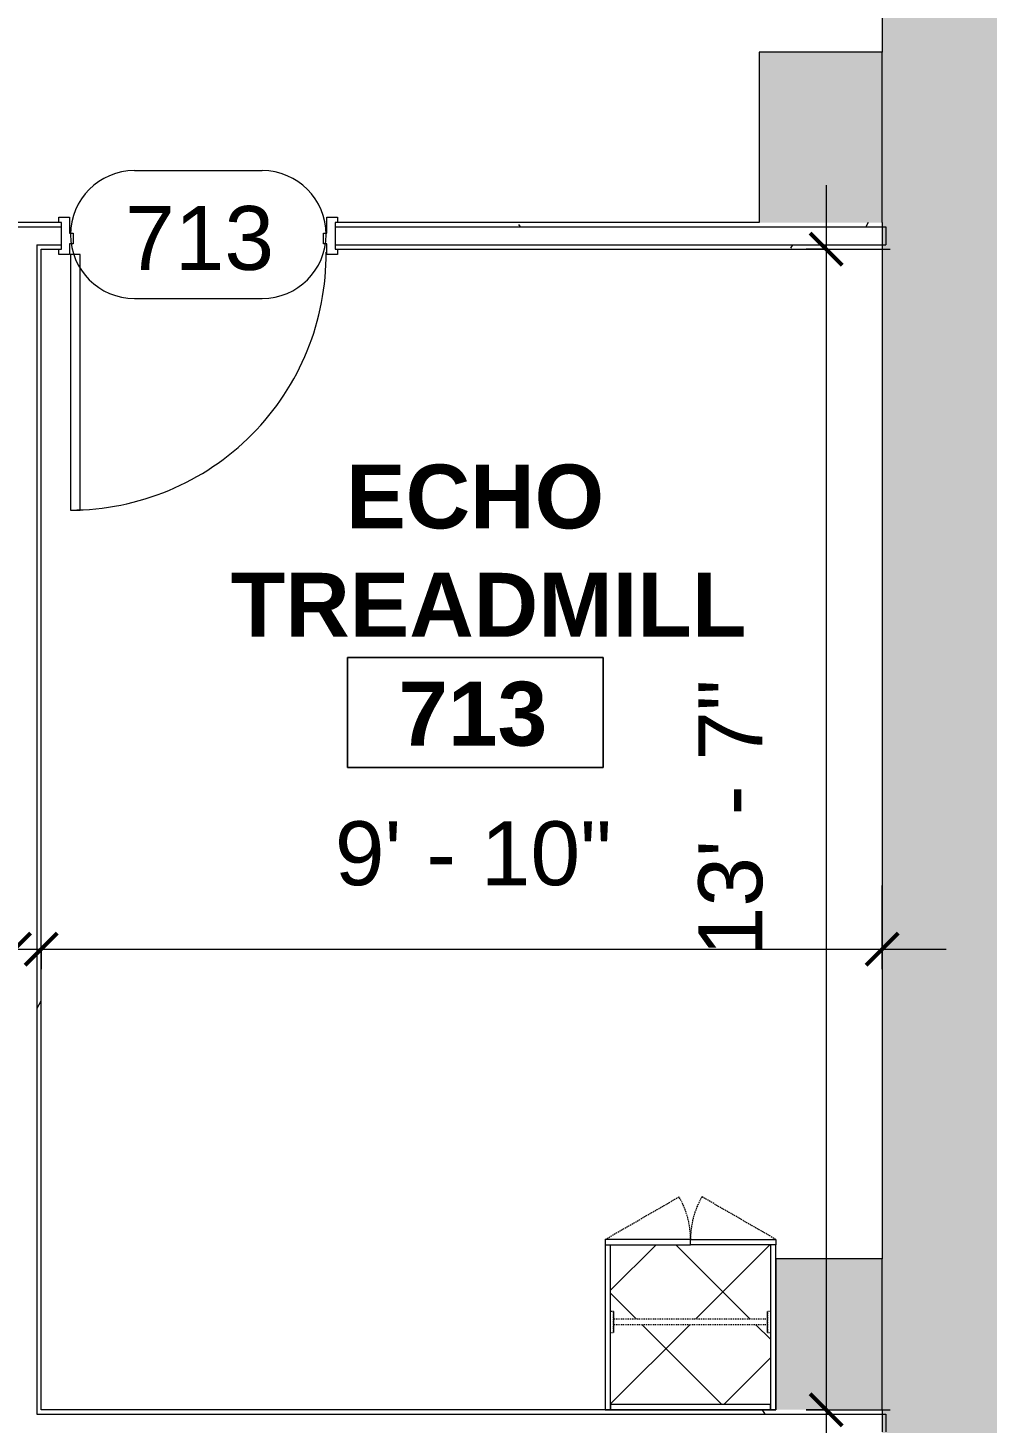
# Model space of a CAD drawing. Header units: inches. Extents: x 920 to 3228, y -557 to 2680.
# Drawn here: x 2761.6 to 2896.7, y 1248.9 to 1445.4 of the extents above; entities that cross this region are included whole.
import ezdxf

# ---------------------------------------------------------------- set-up
doc = ezdxf.new("R2010")
doc.units = ezdxf.units.IN
doc.header["$MEASUREMENT"] = 0
doc.linetypes.add('Dash', pattern=[0.25, 0.125, -0.125])
doc.linetypes.add('Hidden', pattern=[0.28125, 0.1875, -0.09375])
for name, color, linetype, lineweight in [('A-ANNO-DIMS', 211, 'Continuous', 9), ('A-ANNO-DIMS-96', 211, 'Continuous', 9), ('A-AREA-IDEN', 2, 'Continuous', 9), ('A-DOOR', 31, 'Continuous', 13), ('A-DOOR-IDEN', 31, 'Continuous', 9), ('A-WALL', 113, 'Continuous', 13), ('A-WALL-PATT', 111, 'Continuous', 13), ('I-WALL', 2, 'Continuous', 13), ('Q-CASE', 31, 'Continuous', 13), ('Q-CASE-HDLN', 31, 'Dash', 9)]:
    doc.layers.add(name, color=color, linetype=linetype, lineweight=lineweight)
doc.styles.add('Swis721 Lt BT', font='swissl.ttf', dxfattribs={"height": 9})
doc.styles.add('Swis721 Lt BT_B', font='', dxfattribs={"height": 9})
doc.styles.get('Swis721 Lt BT_B').set_extended_font_data('Swis721 Lt BT', bold=True)
doc.dimstyles.new('OTJ_-_3_32__Linear__0__Tolerance', dxfattribs={"dimscale": 12, "dimtxt": 9.497835, "dimasz": 0.375, "dimexe": 0.75, "dimexo": 0.5, "dimgap": 0.5, "dimtad": 1, "dimdec": 0, "dimzin": 3, "dimdsep": 46, "dimlunit": 4, "dimtxsty": 'Swis721 Lt BT', "dimblk1": 'OBLIQUE', "dimblk2": 'OBLIQUE', "dimsah": 1, "dimcen": 0.09, "dimdle": 0.75, "dimazin": 0, "dimtfac": 1, "dimtdec": 4, "dimtix": 1, "dimtmove": 0, "dimatfit": 3, "dimfxl": 1, "dimtvp": 1, "dimfrac": 2, "dimtolj": 1, "dimtzin": 0, "dimarcsym": 2})
doc.dimstyles.new('OTJ_-_3_32__Linear__1_2__Tolerance', dxfattribs={"dimscale": 12, "dimtxt": 9.497835, "dimasz": 0.375, "dimexe": 0.75, "dimexo": 0.5, "dimgap": 0.5, "dimtad": 1, "dimdec": 1, "dimrnd": 0.5, "dimzin": 3, "dimdsep": 46, "dimlunit": 4, "dimtxsty": 'Swis721 Lt BT', "dimblk1": 'OBLIQUE', "dimblk2": 'OBLIQUE', "dimsah": 1, "dimcen": 0.09, "dimdle": 0.75, "dimazin": 0, "dimtfac": 1, "dimtdec": 4, "dimtix": 1, "dimtmove": 0, "dimatfit": 3, "dimfxl": 1, "dimtvp": 1, "dimfrac": 2, "dimtolj": 1, "dimtzin": 0, "dimarcsym": 2})
pattern_1 = [(0, (664.756, 0), (30.72, 7.68), [1.267, -21.773, 1.267, -21.773, -122.88]), (0, (664.756, 0), (30.72, 7.68), [-46.08, 1.267, -44.813, 1.267, -21.773, -53.76]), (0, (664.756, 0), (30.72, 7.68), [-115.2, 1.267, -14.093, 1.267, -37.133]), (120, (676.276, 3.84), (-22.011075, 22.7643), [1.267, -21.773, 1.267, -21.773, -122.88]), (120, (676.276, 3.84), (-22.011075, 22.7643), [-46.08, 1.267, -44.813, 1.267, -21.773, -53.76]), (120, (676.276, 3.84), (-22.011075, 22.7643), [-115.2, 1.267, -14.093, 1.267, -37.133]), (240, (680.116, 19.2), (-8.708925, -30.4443), [1.267, -21.773, 1.267, -21.773, -122.88]), (240, (680.116, 19.2), (-8.708925, -30.4443), [-46.08, 1.267, -44.813, 1.267, -21.773, -53.76]), (240, (680.116, 19.2), (-8.708925, -30.4443), [-115.2, 1.267, -14.093, 1.267, -37.133])]

# ---------------------------------------------------------------- blocks, each defined once
blk = doc.blocks.new('Door - Single - Solid Door-V12-Level XX  CONSTRUCTION')
at = {"layer": 'A-DOOR', "lineweight": 9}
for p, q in [((-15.63, 2.54), (-14.13, 2.54)), ((-15.63, 1.79), (-15.63, 2.54)), ((-14.13, 2.54), (-14.13, 0.29)), ((22.12, 2.54), (23.62, 2.54)), ((22.12, 0.29), (22.12, 2.54)), ((23.62, 2.54), (23.62, 1.79)), ((-14.13, 0.29), (-13.63, 0.29)), ((-13.63, 0.29), (-13.63, -1.21)), ((21.62, 0.29), (22.12, 0.29)), ((21.62, -1.21), (21.62, 0.29)), ((-15.63, -2.71), (-15.63, -1.96)), ((-14.13, -1.21), (-14.13, -2.71)), ((-13.63, -1.21), (-14.13, -1.21)), ((22.12, -1.21), (21.62, -1.21)), ((22.12, -2.71), (22.12, -1.21)), ((23.62, -1.96), (23.62, -2.71)), ((-14.13, -2.71), (-15.63, -2.71)), ((23.62, -2.71), (22.12, -2.71))]:
    blk.add_line(p, q, dxfattribs=at)
at = {"layer": 'A-DOOR'}
for p, q in [((-12.63, -2.71), (-14.01, -2.71)), ((-14.01, -2.71), (-14.01, -38.71)), ((-12.63, -38.71), (-12.63, -2.71)), ((-14.01, -38.71), (-12.63, -38.71))]:
    blk.add_line(p, q, dxfattribs=at)
at = {"layer": 'A-DOOR', "lineweight": 9}
blk.add_arc((-14.01, -2.71), 36, 270, 0.5, dxfattribs=at)
blk = doc.blocks.new('CW Cupbd Combined - Robe 80_h x 24_d - 2 Doors - 1 rail - 1 shoe shelf-V39-Level XX  CONSTRUCTION')
at = {"layer": 'Q-CASE', "lineweight": 9}
h = blk.add_hatch(dxfattribs=at)
h.set_pattern_fill('FP_29', color=256, style=0, pattern_type=2)
h.set_pattern_definition([(225, (2204.214, 1248.43), (8.012227, -8.012227), []), (315, (2204.214, 1248.43), (8.012227, 8.012227), [])])
h.paths.add_polyline_path([(2.75, -3.11), (2.75, -13.26), (3.14, -13.26), (3.14, -14.34), (24.85, -14.34), (24.85, -13.26), (25.25, -13.26), (25.25, -3.11), (11.5, -3.11)], flags=0)
h.paths.add_polyline_path([(11.5, -15.13), (3.14, -15.13), (3.14, -16.21), (2.75, -16.21), (2.75, -25.61), (25.25, -25.61), (25.25, -16.21), (24.85, -16.21), (24.85, -15.13), (23.6, -15.13)], flags=0)
at = {"layer": 'Q-CASE', "lineweight": 20}
for p, q in [((2.75, -2.36), (2, -2.36)), ((2, -2.36), (2, -25.61)), ((2.75, -13.26), (2.75, -2.36)), ((25.25, -2.36), (2.75, -2.36)), ((2.75, -2.36), (2.75, -3.11)), ((2.75, -3.11), (25.25, -3.11)), ((26, -2.36), (25.25, -2.36)), ((25.25, -2.36), (25.25, -13.26)), ((25.25, -3.11), (25.25, -2.36)), ((26, -25.61), (26, -2.36)), ((2.75, -25.61), (2.75, -16.21)), ((25.25, -16.21), (25.25, -25.61)), ((2, -25.61), (14, -25.61)), ((2, -26.36), (2, -25.61)), ((14, -26.36), (2, -26.36)), ((14, -25.61), (14, -26.36)), ((26, -25.61), (14, -25.61)), ((14, -25.61), (14, -26.36)), ((14, -26.36), (26, -26.36)), ((26, -26.36), (26, -25.61))]:
    blk.add_line(p, q, dxfattribs=at)
at = {"layer": 'Q-CASE', "lineweight": 9}
for p, q in [((2.75, -16.21), (2.75, -13.26)), ((3.14, -13.26), (3.14, -16.21)), ((24.85, -16.21), (24.85, -13.26)), ((25.25, -13.26), (25.25, -16.21))]:
    blk.add_line(p, q, dxfattribs=at)
at = {"layer": 'Q-CASE', "linetype": 'Hidden', "lineweight": 9}
for p, q in [((2, -26.36), (12.39, -32.36)), ((26, -26.36), (15.6, -32.36))]:
    blk.add_line(p, q, dxfattribs=at)
for centre, start, end in [((2, -26.36), 330, 0.5), ((26, -26.36), 179.5, 210)]:
    blk.add_arc(centre, 12, start, end, dxfattribs=at)
at = {"layer": 'Q-CASE-HDLN'}
for p, q in [((3.14, -13.26), (2.75, -13.26)), ((3.14, -16.21), (3.14, -13.26)), ((25.25, -13.26), (24.85, -13.26)), ((24.85, -13.26), (24.85, -16.21)), ((3.14, -14.34), (24.85, -14.34)), ((3.14, -15.13), (24.85, -15.13)), ((2.75, -16.21), (3.14, -16.21)), ((24.85, -16.21), (25.25, -16.21))]:
    blk.add_line(p, q, dxfattribs=at)
blk = doc.blocks.new('Room Tag - Room Name and Number-3379422-Level XX  CONSTRUCTION')
at = {"layer": 'A-AREA-IDEN'}
for p, q in [((-0.1881, -0.1636), (-0.1881, -0.0018)), ((-0.1881, -0.0018), (0.1869, -0.0018)), ((0.1869, -0.0018), (-0.1881, -0.0018)), ((-0.1881, -0.0018), (-0.1881, -0.1636)), ((0.1869, -0.0018), (0.1869, -0.1636)), ((0.1869, -0.1636), (0.1869, -0.0018)), ((0.1869, -0.1636), (-0.1881, -0.1636)), ((-0.1881, -0.1636), (0.1869, -0.1636))]:
    blk.add_line(p, q, dxfattribs=at)
blk = doc.blocks.new('Door Tag - Door Tag-41184-Level XX  CONSTRUCTION')
at = {"layer": 'A-DOOR-IDEN'}
for p, q in [((-0.09375, 0.09375), (0.09375, 0.09375)), ((-0.09375, -0.09375), (0.09375, -0.09375))]:
    blk.add_line(p, q, dxfattribs=at)
for centre, start, end in [((-0.09375, 0), 90, 270), ((0.09375, 0), 270, 90)]:
    blk.add_arc(centre, 0.09375, start, end, dxfattribs=at)
blk = doc.blocks.new('DIMBLOCK12-Level XX  CONSTRUCTION')
at = {"layer": 'A-ANNO-DIMS-96'}
for p, q in [((2758.38, 1256.04), (2758.38, 1096.92)), ((2755.57, 1247.04), (2767.38, 1247.04)), ((2758.38, 1247.04), (2755.57, 1247.04)), ((2755.57, 1105.92), (2767.38, 1105.92)), ((2758.38, 1105.92), (2755.57, 1105.92))]:
    blk.add_line(p, q, dxfattribs=at)
at = {"layer": 'A-ANNO-DIMS-96', "lineweight": 50}
for p, q in [((2758.38, 1247.04), (2756.13, 1249.29)), ((2758.38, 1247.04), (2760.63, 1244.79)), ((2758.38, 1105.92), (2756.13, 1108.17)), ((2758.38, 1105.92), (2760.63, 1103.67))]:
    blk.add_line(p, q, dxfattribs=at)
at = {"layer": 'A-ANNO-DIMS-96', "color": 0, "insert": (2740.37, 1158.61), "char_height": 9, "width": 42.8759, "attachment_point": 1, "rotation": 90, "line_spacing_factor": 1.005062, "style": 'Swis721 Lt BT'}
blk.add_mtext('11\' - 9"', dxfattribs=at)
blk = doc.blocks.new('_Oblique')
at = {"color": 0, "linetype": 'ByBlock', "lineweight": -2}
blk.add_line((-0.5, -0.5), (0.5, 0.5), dxfattribs=at)
blk = doc.blocks.new('DIMBLOCK14-Level XX  CONSTRUCTION')
at = {"layer": 'A-ANNO-DIMS-96'}
for p, q in [((2763.52, 1312.84), (2763.52, 1324.65)), ((2881.96, 1312.84), (2881.96, 1324.65)), ((2754.52, 1315.65), (2890.96, 1315.65)), ((2763.52, 1315.65), (2763.52, 1312.84)), ((2881.96, 1315.65), (2881.96, 1312.84))]:
    blk.add_line(p, q, dxfattribs=at)
at = {"layer": 'A-ANNO-DIMS-96', "lineweight": 50}
for p, q in [((2763.52, 1315.65), (2765.77, 1317.9)), ((2881.96, 1315.65), (2884.21, 1317.9)), ((2763.52, 1315.65), (2761.27, 1313.4)), ((2881.96, 1315.65), (2879.71, 1313.4))]:
    blk.add_line(p, q, dxfattribs=at)
at = {"layer": 'A-ANNO-DIMS-96', "color": 0, "insert": (2804.88, 1333.67), "char_height": 9, "width": 42.8759, "attachment_point": 1, "line_spacing_factor": 1.005062, "style": 'Swis721 Lt BT'}
blk.add_mtext('9\' - 10"', dxfattribs=at)
blk = doc.blocks.new('DIMBLOCK15-Level XX  CONSTRUCTION')
at = {"layer": 'A-ANNO-DIMS-96'}
for p, q in [((2635.25, 1312.84), (2635.25, 1324.65)), ((2759.77, 1312.84), (2759.77, 1324.65)), ((2626.25, 1315.65), (2768.77, 1315.65)), ((2635.25, 1315.65), (2635.25, 1312.84)), ((2759.77, 1315.65), (2759.77, 1312.84))]:
    blk.add_line(p, q, dxfattribs=at)
at = {"layer": 'A-ANNO-DIMS-96', "lineweight": 50}
for p, q in [((2635.25, 1315.65), (2637.5, 1317.9)), ((2759.77, 1315.65), (2762.02, 1317.9)), ((2635.25, 1315.65), (2633, 1313.4)), ((2759.77, 1315.65), (2757.52, 1313.4))]:
    blk.add_line(p, q, dxfattribs=at)
at = {"layer": 'A-ANNO-DIMS-96', "color": 0, "insert": (2679.65, 1333.67), "char_height": 9, "width": 42.8759, "attachment_point": 1, "line_spacing_factor": 1.005062, "style": 'Swis721 Lt BT'}
blk.add_mtext('10\' - 5"', dxfattribs=at)
blk = doc.blocks.new('DIMBLOCK16-Level XX  CONSTRUCTION')
at = {"layer": 'A-ANNO-DIMS-96'}
for p, q in [((2874.08, 1423.25), (2874.08, 1241.79)), ((2871.26, 1414.25), (2883.08, 1414.25)), ((2874.08, 1414.25), (2871.26, 1414.25)), ((2871.26, 1250.79), (2883.08, 1250.79)), ((2874.08, 1250.79), (2871.26, 1250.79))]:
    blk.add_line(p, q, dxfattribs=at)
at = {"layer": 'A-ANNO-DIMS-96', "lineweight": 50}
for p, q in [((2874.08, 1414.25), (2871.83, 1416.5)), ((2874.08, 1414.25), (2876.33, 1412)), ((2874.08, 1250.79), (2871.83, 1253.04)), ((2874.08, 1250.79), (2876.33, 1248.54))]:
    blk.add_line(p, q, dxfattribs=at)
at = {"layer": 'A-ANNO-DIMS-96', "color": 0, "insert": (2856.07, 1314.66), "char_height": 9, "width": 42.8759, "attachment_point": 1, "rotation": 90, "line_spacing_factor": 1.005062, "style": 'Swis721 Lt BT'}
blk.add_mtext('13\' - 7"', dxfattribs=at)

msp = doc.modelspace()

# ---------------------------------------------------------------- hatches: boundary and pattern name
at = {"layer": 'A-WALL'}
for points in [[(2881.96, 1418), (2881.96, 1442), (2864.65, 1442), (2864.65, 1418)], [(2881.96, 1250.79), (2881.96, 1272.04), (2866.97, 1272.04), (2866.97, 1250.79), (2881.68, 1250.79)]]:
    msp.add_hatch(color=250, dxfattribs=at).paths.add_polyline_path(points, flags=0)
at = {"layer": 'A-WALL-PATT', "lineweight": 9}
msp.add_hatch(color=7, dxfattribs=at).paths.add_polyline_path([(2901.83, 1082.48), (2901.83, 2095.92), (2881.96, 2095.92), (2881.96, 1082.48)], flags=0)
h = msp.add_hatch(dxfattribs=at)
h.set_pattern_fill('FP_11', color=256, style=0, pattern_type=2)
h.set_pattern_definition(pattern_1)
h.paths.add_polyline_path([(2864.65, 1417.38), (2881.96, 1417.38), (2881.96, 1418), (2804.9, 1418), (2804.9, 1417.38), (2809.06, 1417.38)], flags=0)
h.paths.add_polyline_path([(2766.4, 1417.38), (2766.4, 1418), (2755.9, 1418), (2755.9, 1417.38), (2762.9, 1417.38)], flags=0)
h.paths.add_polyline_path([(2658.25, 1417.38), (2717.4, 1417.38), (2717.4, 1418), (2632.13, 1418), (2632.13, 1417.38), (2635.25, 1417.38)], flags=0)
h = msp.add_hatch(dxfattribs=at)
h.set_pattern_fill('FP_11', color=256, style=0, pattern_type=2)
h.set_pattern_definition(pattern_1)
h.paths.add_polyline_path([(2881.96, 1414.25), (2881.92, 1414.88), (2804.9, 1414.88), (2804.9, 1414.25), (2809.06, 1414.25)], flags=0)
h.paths.add_polyline_path([(2635.25, 1414.25), (2717.4, 1414.25), (2717.4, 1414.88), (2635.25, 1414.88), (2635.25, 1414.45)], flags=0)
h.paths.add_polyline_path([(2755.9, 1414.25), (2760.4, 1414.25), (2760.4, 1414.88), (2755.9, 1414.88)], flags=0)
h.paths.add_polyline_path([(2766.4, 1414.25), (2766.4, 1414.88), (2762.9, 1414.88), (2762.9, 1414.25), (2763.52, 1414.25)], flags=0)
h = msp.add_hatch(dxfattribs=at)
h.set_pattern_fill('FP_11', color=256, style=0, pattern_type=2)
h.set_pattern_definition(pattern_1)
h.paths.add_polyline_path([(2763.52, 1250.79), (2763.52, 1414.25), (2762.9, 1414.25), (2762.9, 1250.79)], flags=0)
h = msp.add_hatch(dxfattribs=at)
h.set_pattern_fill('FP_11', color=256, style=0, pattern_type=2)
h.set_pattern_definition(pattern_1)
h.paths.add_polyline_path([(2881.96, 1250.17), (2881.96, 1250.79), (2762.9, 1250.79), (2762.9, 1250.17), (2881.68, 1250.17)], flags=0)
h.paths.add_polyline_path([(2692.27, 1250.17), (2760.4, 1250.17), (2760.4, 1250.79), (2691.65, 1250.79)], flags=0)

# ---------------------------------------------------------------- linework, layer by layer
at = {"layer": 'A-WALL', "color": 8, "lineweight": 20}
for p, q in [((2881.96, 1466.04), (2881.96, 1442)), ((2881.96, 1442), (2864.65, 1442)), ((2864.65, 1442), (2864.65, 1418)), ((2881.96, 1417.38), (2881.96, 1414.88)), ((2881.96, 1414.25), (2881.96, 1272.04)), ((2866.97, 1272.04), (2866.97, 1250.79)), ((2881.96, 1272.04), (2866.97, 1272.04)), ((2881.96, 1250.17), (2881.96, 1247.67))]:
    msp.add_line(p, q, dxfattribs=at)
at = {"layer": 'A-WALL', "lineweight": 9}
for p, q in [((2881.96, 1418), (2881.96, 1442)), ((2881.96, 1250.79), (2881.96, 1272.04))]:
    msp.add_line(p, q, dxfattribs=at)
at = {"layer": 'A-WALL'}
for p, q in [((2755.9, 1417.38), (2766.4, 1417.38)), ((2804.9, 1417.38), (2882.46, 1417.38)), ((2762.9, 1414.88), (2762.9, 1250.17)), ((2762.9, 1414.88), (2766.4, 1414.88)), ((2804.9, 1414.88), (2882.46, 1414.88)), ((2762.9, 1250.17), (2882.46, 1250.17))]:
    msp.add_line(p, q, dxfattribs=at)
at = {"layer": 'A-WALL', "color": 55}
for p, q in [((2881.96, 1418), (2881.96, 1417.38)), ((2881.96, 1414.88), (2881.96, 1414.25)), ((2881.96, 1250.79), (2881.96, 1250.17))]:
    msp.add_line(p, q, dxfattribs=at)
at = {"layer": 'I-WALL'}
for p, q in [((2766.4, 1418), (2755.9, 1418)), ((2766.4, 1414.25), (2766.4, 1418)), ((2864.65, 1418), (2804.9, 1418)), ((2804.9, 1418), (2804.9, 1414.25)), ((2763.52, 1250.79), (2763.52, 1414.25)), ((2763.52, 1414.25), (2766.4, 1414.25)), ((2804.9, 1414.25), (2881.96, 1414.25)), ((2866.97, 1250.79), (2763.52, 1250.79))]:
    msp.add_line(p, q, dxfattribs=at)
at = {"layer": 'I-WALL', "lineweight": 9}
for p, q in [((2882.46, 1417.38), (2882.46, 1414.88)), ((2882.46, 1250.17), (2882.46, 1247.67))]:
    msp.add_line(p, q, dxfattribs=at)

# ---------------------------------------------------------------- block references
at = {"layer": 'A-AREA-IDEN', "xscale": 95.99999999999994, "yscale": 95.99999999999994, "zscale": 95.99999999999994}
msp.add_blockref('Room Tag - Room Name and Number-3379422-Level XX  CONSTRUCTION', (2824.72, 1356.94), dxfattribs=at)
at = {"layer": 'A-DOOR'}
msp.add_blockref('Door - Single - Solid Door-V12-Level XX  CONSTRUCTION', (2781.65, 1416.22), dxfattribs=at)
at = {"layer": 'A-DOOR-IDEN', "xscale": 95.99999999999994, "yscale": 95.99999999999994, "zscale": 95.99999999999994}
msp.add_blockref('Door Tag - Door Tag-41184-Level XX  CONSTRUCTION', (2785.65, 1416.31), dxfattribs=at)
at = {"layer": 'Q-CASE', "lineweight": 9, "rotation": 180}
msp.add_blockref('CW Cupbd Combined - Robe 80_h x 24_d - 2 Doors - 1 rail - 1 shoe shelf-V39-Level XX  CONSTRUCTION', (2868.97, 1248.43), dxfattribs=at)

# ---------------------------------------------------------------- texts
at = {"layer": 'A-AREA-IDEN', "char_height": 9, "attachment_point": 1, "style": 'Swis721 Lt BT_B'}
for s, insert, width in [('ECHO', (2806.47, 1383.92), 43.935), ('TREADMILL', (2790.22, 1368.67), 83.325), ('713', (2813.82, 1353.34), 25.452)]:
    msp.add_mtext(s, dxfattribs=dict(at, insert=insert, width=width))
at = {"layer": 'A-DOOR-IDEN', "insert": (2775.34, 1420.33), "char_height": 9, "width": 24.543, "attachment_point": 1, "style": 'Swis721 Lt BT'}
msp.add_mtext('713', dxfattribs=at)

# ---------------------------------------------------------------- dimensions: what is measured, and where the dimension line sits
at = {"layer": 'A-ANNO-DIMS'}
for base, p1, p2, dimstyle, override, picture, middle in [((2874.08, 1250.79), (2877.26, 1414.25), (2877.26, 1250.79), 'OTJ_-_3_32__Linear__0__Tolerance', {"dimpost": '<>', "dimfxl": 163.462098}, 'DIMBLOCK16-Level XX  CONSTRUCTION', (2863.46, 1332.52)), ((2758.38, 1105.92), (2761.57, 1247.04), (2761.57, 1105.92), 'OTJ_-_3_32__Linear__1_2__Tolerance', {"dimpost": '<>', "dimfxl": 141.125}, 'DIMBLOCK12-Level XX  CONSTRUCTION', (2747.76, 1176.48))]:
    dim = msp.add_linear_dim(base=base, p1=p1, p2=p2, angle=90, dimstyle=dimstyle, override=override, dxfattribs=at)
    dim.commit()
    dim.dimension.update_dxf_attribs({"geometry": picture, "text_midpoint": middle})
for base, p1, p2, override, picture, middle in [((2759.77, 1315.65), (2635.25, 1318.84), (2759.77, 1318.84), {"dimpost": '<>', "dimfxl": 124.520043}, 'DIMBLOCK15-Level XX  CONSTRUCTION', (2697.51, 1326.28)), ((2881.96, 1315.65), (2763.52, 1318.84), (2881.96, 1318.84), {"dimpost": '<>', "dimfxl": 118.4375}, 'DIMBLOCK14-Level XX  CONSTRUCTION', (2822.74, 1326.28))]:
    dim = msp.add_linear_dim(base=base, p1=p1, p2=p2, dimstyle='OTJ_-_3_32__Linear__0__Tolerance', override=override, dxfattribs=at)
    dim.commit()
    dim.dimension.update_dxf_attribs({"geometry": picture, "text_midpoint": middle})

doc.saveas('drawing.dxf')
